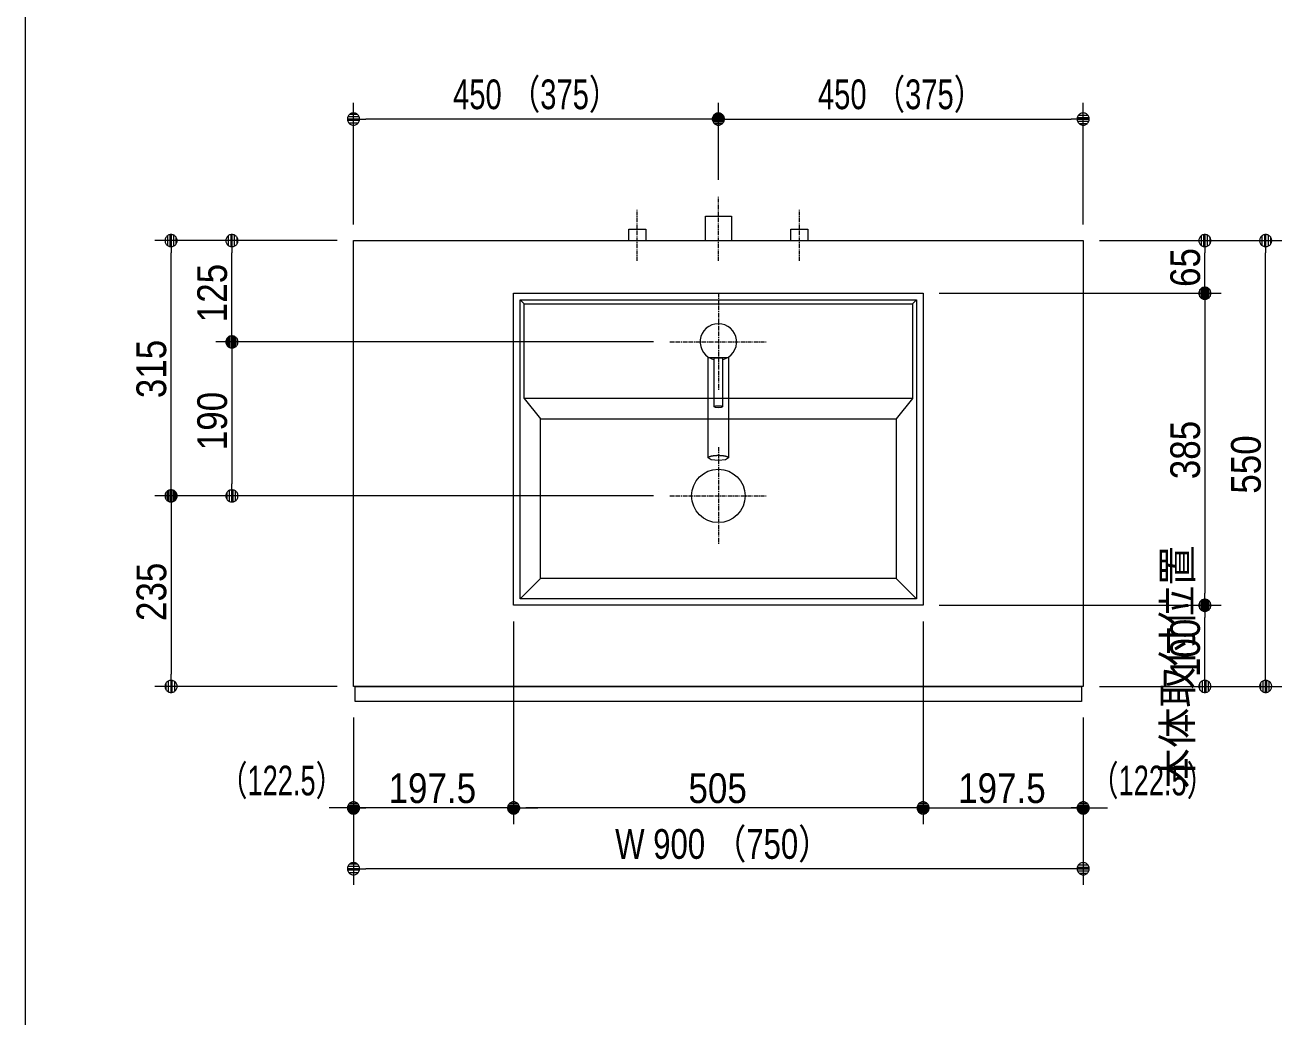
# Model space of a CAD drawing. Units: millimetres, scale not verified. Extents: x -6062 to 6062, y -3045 to 3045.
# Drawn here: x -2922 to -1372, y -778 to 446 of the extents above; entities that cross this region are included whole.
import ezdxf
from ezdxf.enums import TextEntityAlignment as Align

# ---------------------------------------------------------------- set-up
doc = ezdxf.new("R2010")
doc.units = ezdxf.units.MM
doc.header["$LTSCALE"] = 20
doc.linetypes.add('CHAIN1', pattern=[8, 5, -1, 1, -1])
for name, color, linetype, lineweight in [('0-0_1図面枠', 7, 'Continuous', 9), ('0-1_5ボウル・キャビネット', 7, 'Continuous', 9), ('0-2_2寸法-1', 7, 'Continuous', 9), ('0-3_0', 7, 'Continuous', 9), ('0-4_2寸法-2', 7, 'Continuous', 9), ('0-5_4給排水', 7, 'Continuous', 9)]:
    doc.layers.add(name, color=color, linetype=linetype, lineweight=lineweight)
doc.styles.add('ＭＳ Ｐゴシック', font='')
doc.styles.get('ＭＳ Ｐゴシック').set_extended_font_data('MS PGothic')

# ---------------------------------------------------------------- blocks, each defined once
blk = doc.blocks.new('グループ-4')
at = {"layer": '0-0_1図面枠'}
blk.add_line((-22700, 41000), (-22700, -48600), dxfattribs=at)
blk = doc.blocks.new('_Dot')
at = {"layer": '0-3_0'}
for p, q in [((-10, 0), (-20, 0)), ((9.78, 2), (-9.78, 2)), ((7.99, 6), (-7.99, 6)), ((9.16, -3.98), (-9.16, -3.98)), ((6, -7.98), (-6, -7.98))]:
    blk.add_line(p, q, dxfattribs=at)
for points in [[(10, 0), (9.92, 1.25), (9.69, 2.49), (9.3, 3.68), (8.76, 4.82), (8.09, 5.88), (7.29, 6.85), (6.37, 7.71), (5.36, 8.44), (4.26, 9.05), (3.09, 9.51), (1.87, 9.82), (0.63, 9.98), (-0.63, 9.98), (-1.87, 9.82), (-3.09, 9.51), (-4.26, 9.05), (-5.36, 8.44), (-6.37, 7.71), (-7.29, 6.85), (-8.09, 5.88), (-8.76, 4.82), (-9.3, 3.68), (-9.69, 2.49), (-9.92, 1.25), (-10, 0), (0, 0)], [(-10, 0), (-9.92, -1.25), (-9.69, -2.49), (-9.3, -3.68), (-8.76, -4.82), (-8.09, -5.88), (-7.29, -6.85), (-6.37, -7.71), (-5.36, -8.44), (-4.26, -9.05), (-3.09, -9.51), (-1.87, -9.82), (-0.63, -9.98), (0.63, -9.98), (1.87, -9.82), (3.09, -9.51), (4.26, -9.05), (5.36, -8.44), (6.37, -7.71), (7.29, -6.85), (8.09, -5.88), (8.76, -4.82), (9.3, -3.68), (9.69, -2.49), (9.92, -1.25), (10, 0), (0, 0)]]:
    blk.add_lwpolyline(points, close=True, dxfattribs=at)
blk = doc.blocks.new('グループ-32')
at = {"layer": '0-1_5ボウル・キャビネット'}
for p, q in [((-10390, 2040), (-10490, 2140)), ((-810, 2040), (-710, 2140)), ((-10390, -300), (-9990, -800)), ((-810, -300), (-1210, -800)), ((-9990, -4740), (-10490, -5240)), ((-1210, -4740), (-710, -5240))]:
    blk.add_line(p, q, dxfattribs=at)
at = {"layer": '0-1_5ボウル・キャビネット', "linetype": 'CHAIN1'}
for p, q in [((-5600, -1500), (-5600, -3900)), ((-6800, -2700), (-4400, -2700))]:
    blk.add_line(p, q, dxfattribs=at)
at = {"layer": '0-1_5ボウル・キャビネット'}
for points in [[(-10650, 2300), (-550, 2300), (-550, -5400), (-10650, -5400)], [(-10490, 2140), (-710, 2140), (-710, -5240), (-10490, -5240)], [(-10390, 2040), (-810, 2040), (-810, -300), (-10390, -300)], [(-9990, -800), (-1210, -800), (-1210, -4740), (-9990, -4740)]]:
    blk.add_lwpolyline(points, close=True, dxfattribs=at)
blk.add_circle((-5600, -2700), 660, dxfattribs=at)
blk = doc.blocks.new('グループ-52')
at = {"layer": '0-5_4給排水', "linetype": 'CHAIN1'}
for p, q in [((-5600, 2300), (-5600, -100)), ((-6800, 1100), (-4400, 1100))]:
    blk.add_line(p, q, dxfattribs=at)
at = {"layer": '0-5_4給排水'}
blk.add_line((-5375.5, 710), (-5824.5, 710), dxfattribs=at)
for points in [[(-5850, -414.9), (-5850, -363), (-5850, -311.2), (-5850, -259.3), (-5850, -207.5), (-5850, -155.6), (-5850, -103.8), (-5850, -51.9), (-5850, -0.1), (-5850, 51.8), (-5850, 103.6), (-5850, 155.5), (-5850, 207.3), (-5850, 259.2), (-5850, 311), (-5850, 362.9), (-5850, 414.7), (-5850, 466.6), (-5850, 518.4), (-5850, 570.3), (-5850, 622.1), (-5850, 674), (-5850, 725.8)], [(-5700, 311.2), (-5700, 332), (-5700, 352.8), (-5700, 373.5), (-5700, 394.3), (-5700, 415.1), (-5700, 435.9), (-5700, 456.7), (-5700, 477.5), (-5700, 498.3), (-5700, 519), (-5700, 539.8), (-5700, 560.6), (-5700, 581.4), (-5700, 602.2), (-5700, 623), (-5700, 643.8), (-5700, 664.5), (-5700, 685.3), (-5700, 706.1), (-5683.1, 710), (-5662.3, 710), (-5641.5, 710), (-5620.7, 710), (-5600, 710), (-5579.2, 710), (-5558.4, 710), (-5537.6, 710), (-5516.8, 710), (-5500, 706), (-5500, 685.2), (-5500, 664.5), (-5500, 643.7), (-5500, 622.9), (-5500, 602.1), (-5500, 581.3), (-5500, 560.5), (-5500, 539.7), (-5500, 519), (-5500, 498.2)], [(-5350, 725.8), (-5350, 674), (-5350, 622.1), (-5350, 570.3), (-5350, 518.4), (-5350, 466.6), (-5350, 414.7), (-5350, 362.9), (-5350, 311), (-5350, 259.2), (-5350, 207.3), (-5350, 155.5), (-5350, 103.6), (-5350, 51.8), (-5350, -0.1), (-5350, -51.9), (-5350, -103.8), (-5350, -155.6), (-5350, -207.5), (-5350, -259.3), (-5350, -311.2), (-5350, -363), (-5350, -414.9), (-5350, -466.7), (-5350, -518.6), (-5350, -570.4), (-5350, -622.3), (-5350, -674.1), (-5350, -726), (-5350, -777.8), (-5350, -829.7), (-5350, -881.5), (-5350, -933.4), (-5350, -985.2), (-5350, -1037.1), (-5350, -1088.9), (-5350, -1140.8), (-5350, -1192.6), (-5350, -1244.5), (-5350, -1296.3)], [(-5700, -499.5), (-5700, -478.7), (-5700, -457.9), (-5700, -437.1), (-5700, -416.3), (-5700, -395.5), (-5700, -374.8), (-5700, -354), (-5700, -333.2), (-5700, -312.4), (-5700, -291.6), (-5700, -270.8), (-5700, -250), (-5700, -229.2), (-5700, -208.5), (-5700, -187.7), (-5700, -166.9), (-5700, -146.1), (-5700, -125.3), (-5700, -104.5), (-5700, -83.7), (-5700, -63), (-5700, -42.2), (-5700, -21.4), (-5700, -0.6), (-5700, 20.2), (-5700, 41), (-5700, 61.8), (-5700, 82.5), (-5700, 103.3), (-5700, 124.1), (-5700, 144.9), (-5700, 165.7), (-5700, 186.5), (-5700, 207.3), (-5700, 228), (-5700, 248.8), (-5700, 269.6), (-5700, 290.4), (-5700, 311.2)], [(-5500, 498.2), (-5500, 477.4), (-5500, 456.6), (-5500, 435.8), (-5500, 415), (-5500, 394.2), (-5500, 373.5), (-5500, 352.7), (-5500, 331.9), (-5500, 311.1), (-5500, 290.3), (-5500, 269.5), (-5500, 248.7), (-5500, 228), (-5500, 207.2), (-5500, 186.4), (-5500, 165.6), (-5500, 144.8), (-5500, 124), (-5500, 103.2), (-5500, 82.5), (-5500, 61.7), (-5500, 40.9), (-5500, 20.1), (-5500, -0.7), (-5500, -21.5), (-5500, -42.3), (-5500, -63), (-5500, -83.8), (-5500, -104.6), (-5500, -125.4), (-5500, -146.2), (-5500, -167), (-5500, -187.8), (-5500, -208.5), (-5500, -229.3), (-5500, -250.1), (-5500, -270.9), (-5500, -291.7), (-5500, -312.5)], [(-5350, -1296.3), (-5350, -1348.2), (-5350, -1400), (-5350, -1451.9), (-5350, -1503.7), (-5350, -1555.6), (-5350, -1607.4), (-5350, -1659.3), (-5350, -1711.1), (-5350, -1763), (-5423.5, -1808.5), (-5600, -1827.3), (-5776.5, -1808.5), (-5850, -1763), (-5850, -1711.1), (-5850, -1659.3), (-5850, -1607.4), (-5850, -1555.6), (-5850, -1503.7), (-5850, -1451.9), (-5850, -1400), (-5850, -1348.2), (-5850, -1296.3), (-5850, -1244.5), (-5850, -1192.6), (-5850, -1140.8), (-5850, -1088.9), (-5850, -1037.1), (-5850, -985.2), (-5850, -933.4), (-5850, -881.5), (-5850, -829.7), (-5850, -777.8), (-5850, -726), (-5850, -674.1), (-5850, -622.3), (-5850, -570.4), (-5850, -518.6), (-5850, -466.7), (-5850, -414.9)], [(-5500, -312.5), (-5500, -333.3), (-5500, -354), (-5500, -374.8), (-5500, -395.6), (-5500, -416.4), (-5500, -437.2), (-5500, -458), (-5500, -478.8), (-5500, -499.5), (-5529.4, -517.8), (-5600.1, -525.3), (-5670.8, -517.8), (-5700, -499.5), (-5700, -499.5), (-5699.9, -498.4), (-5699.7, -497.4), (-5699.3, -496.4), (-5698.8, -495.4), (-5698.1, -494.4), (-5697.3, -493.4), (-5696.3, -492.4), (-5695.2, -491.5), (-5693.9, -490.5), (-5692.5, -489.6), (-5690.9, -488.7), (-5689.1, -487.7), (-5687.3, -486.8), (-5685.2, -485.9), (-5683.1, -485.1), (-5680.9, -484.2), (-5678.5, -483.4), (-5676, -482.6), (-5673.4, -481.9), (-5670.8, -481.2), (-5668, -480.5), (-5665, -479.8), (-5662, -479.1), (-5658.9, -478.5), (-5655.6, -478)], [(-5655.6, -478), (-5652.3, -477.4), (-5648.8, -476.9), (-5645.3, -476.4), (-5641.8, -475.9), (-5638.2, -475.5), (-5634.5, -475.2), (-5630.9, -474.8), (-5627.1, -474.5), (-5623.4, -474.3), (-5619.6, -474.1), (-5615.8, -473.9), (-5611.9, -473.8), (-5608, -473.7), (-5604, -473.6), (-5600, -473.6), (-5596, -473.6), (-5592, -473.7), (-5588.1, -473.8), (-5584.2, -473.9), (-5580.4, -474.1), (-5576.6, -474.3), (-5572.9, -474.5), (-5569.1, -474.8), (-5565.5, -475.2), (-5561.8, -475.5), (-5558.2, -475.9), (-5554.7, -476.4), (-5551.2, -476.9), (-5547.7, -477.4), (-5544.4, -478), (-5541.1, -478.5), (-5538, -479.1), (-5535, -479.8), (-5532, -480.5), (-5529.2, -481.2), (-5526.6, -481.9), (-5524, -482.6), (-5521.5, -483.4), (-5519.1, -484.2)], [(-5519.1, -484.2), (-5516.9, -485.1), (-5514.8, -485.9), (-5512.7, -486.8), (-5510.9, -487.7), (-5509.1, -488.7), (-5507.5, -489.6), (-5506.1, -490.5), (-5504.8, -491.5), (-5503.7, -492.4), (-5502.7, -493.4), (-5501.9, -494.4), (-5501.2, -495.4), (-5500.7, -496.4), (-5500.3, -497.4), (-5500.1, -498.4), (-5500, -499.5), (-5500, -499.5)], [(-5850, -1762.6), (-5849.8, -1760), (-5849.2, -1757.5), (-5848.3, -1754.9), (-5847, -1752.4), (-5845.3, -1750), (-5843.2, -1747.5), (-5840.8, -1745.1), (-5837.9, -1742.7), (-5834.7, -1740.3), (-5831.2, -1737.9), (-5827.2, -1735.6), (-5822.9, -1733.3), (-5818.2, -1731), (-5813.1, -1728.8), (-5807.7, -1726.6), (-5802.1, -1724.5), (-5796.2, -1722.5), (-5790.1, -1720.5), (-5783.6, -1718.7), (-5776.9, -1716.8), (-5769.9, -1715.1), (-5762.6, -1713.4), (-5755.1, -1711.8), (-5747.2, -1710.3), (-5739.1, -1708.9), (-5730.7, -1707.5), (-5722.1, -1706.2), (-5713.3, -1704.9), (-5704.4, -1703.8), (-5695.4, -1702.8), (-5686.3, -1701.9), (-5677.2, -1701), (-5667.9, -1700.3), (-5658.5, -1699.7), (-5649, -1699.1), (-5639.4, -1698.7), (-5629.7, -1698.4), (-5619.9, -1698.1), (-5610, -1698)], [(-5610, -1698), (-5600, -1697.9), (-5590, -1698), (-5580.1, -1698.1), (-5570.3, -1698.4), (-5560.6, -1698.7), (-5551, -1699.1), (-5541.5, -1699.7), (-5532.1, -1700.3), (-5522.8, -1701), (-5513.7, -1701.9), (-5504.6, -1702.8), (-5495.6, -1703.8), (-5486.7, -1704.9), (-5477.9, -1706.2), (-5469.3, -1707.5), (-5460.9, -1708.9), (-5452.8, -1710.3), (-5444.9, -1711.8), (-5437.4, -1713.4), (-5430.1, -1715.1), (-5423.1, -1716.8), (-5416.4, -1718.7), (-5409.9, -1720.5), (-5403.8, -1722.5), (-5397.9, -1724.5), (-5392.3, -1726.6), (-5386.9, -1728.8), (-5381.8, -1731), (-5377.1, -1733.3), (-5372.8, -1735.6), (-5368.8, -1737.9), (-5365.3, -1740.3), (-5362.1, -1742.7), (-5359.2, -1745.1), (-5356.8, -1747.5), (-5354.7, -1750), (-5353, -1752.4), (-5351.7, -1754.9), (-5350.8, -1757.5)], [(-5350.8, -1757.5), (-5350.2, -1760), (-5350, -1762.6), (-5350, -1762.6)]]:
    blk.add_lwpolyline(points, dxfattribs=at)
blk.add_arc((-5600, 1100), 450, 282.83959, 257.16469, dxfattribs=at)
blk = doc.blocks.new('グループ-63')
at = {"layer": '0-5_4給排水', "linetype": 'CHAIN1'}
blk.add_line((-5600, 3100), (-5600, 4700), dxfattribs=at)
at = {"layer": '0-5_4給排水'}
blk.add_lwpolyline([(-5920, 3600), (-5920, 4200), (-5280, 4200), (-5280, 3600)], dxfattribs=at)
blk = doc.blocks.new('止水栓_平面_W100')
at = {"layer": '0-5_4給排水', "linetype": 'CHAIN1'}
for p, q in [((-2000, -500), (-2000, 780)), ((2000, -500), (2000, 780))]:
    blk.add_line(p, q, dxfattribs=at)
at = {"layer": '0-5_4給排水'}
for points in [[(-2210, 0), (-2210, 280), (-1790, 280), (-1790, 0)], [(1790, 0), (1790, 280), (2210, 280), (2210, 0)]]:
    blk.add_lwpolyline(points, dxfattribs=at)

msp = doc.modelspace()

# ---------------------------------------------------------------- linework, layer by layer
at = {"layer": '0-1_5ボウル・キャビネット'}
for points in [[(-2517.5, 180), (-1617.5, 180), (-1617.5, -370), (-2517.5, -370)], [(-2515.5, -370), (-1619.5, -370), (-1619.5, -388.5), (-2515.5, -388.5)]]:
    msp.add_lwpolyline(points, close=True, dxfattribs=at)
at = {"layer": '0-2_2寸法-1'}
for p, q in [((-2517.5, 200), (-2517.5, 350)), ((-2067.5, 255), (-2067.5, 350)), ((-2067.5, 255), (-2067.5, 350)), ((-1617.5, 200), (-1617.5, 350)), ((-2082.51, 330), (-2502.49, 330)), ((-2052.49, 330), (-1632.51, 330)), ((-2687.5, 180), (-2762.5, 180)), ((-2537.5, 180), (-2687.5, 180)), ((-1597.5, 180), (-1447.5, 180)), ((-1447.5, 180), (-1372.5, 180)), ((-2742.5, -119.99), (-2742.5, 164.99)), ((-2667.5, 70.01), (-2667.5, 164.99)), ((-1467.5, 130.01), (-1467.5, 164.99)), ((-1392.5, -354.99), (-1392.5, 164.99)), ((-1795, 115), (-1447.5, 115)), ((-1597.5, 115), (-1447.5, 115)), ((-1467.5, 99.99), (-1467.5, -254.99)), ((-2147.5, 55), (-2687.5, 55)), ((-2147.5, 55), (-2687.5, 55)), ((-2667.5, 39.99), (-2667.5, -119.99)), ((-2687.5, -135), (-2762.5, -135)), ((-2687.5, -135), (-2762.5, -135)), ((-2147.5, -135), (-2687.5, -135)), ((-2742.5, -150.01), (-2742.5, -354.99)), ((-1795, -270), (-1447.5, -270)), ((-1597.5, -270), (-1447.5, -270)), ((-2320, -290), (-2320, -540)), ((-1815, -290), (-1815, -540)), ((-1467.5, -354.99), (-1467.5, -285.01)), ((-2537.5, -370), (-2762.5, -370)), ((-1597.5, -370), (-1447.5, -370)), ((-1447.5, -370), (-1372.5, -370)), ((-2517.5, -408.5), (-2517.5, -540)), ((-2320, -408.5), (-2320, -540)), ((-1815, -408.5), (-1815, -540)), ((-1617.5, -408.5), (-1617.5, -540)), ((-2335.01, -520), (-2502.49, -520)), ((-1830.01, -520), (-2304.99, -520)), ((-1799.99, -520), (-1632.51, -520)), ((-2517.5, -540), (-2517.5, -615)), ((-1617.5, -540), (-1617.5, -615)), ((-1632.51, -595), (-2502.49, -595))]:
    msp.add_line(p, q, dxfattribs=at)
at = {"layer": '0-4_2寸法-2'}
for p, q in [((-2517.5, -408.5), (-2517.5, -540)), ((-2320, -408.5), (-2320, -540)), ((-1815, -408.5), (-1815, -540)), ((-1617.5, -408.5), (-1617.5, -540)), ((-2532.51, -520), (-2547.51, -520)), ((-2320, -520), (-2517.5, -520)), ((-2304.99, -520), (-2289.99, -520)), ((-1830.01, -520), (-1845.01, -520)), ((-1815, -520), (-1617.5, -520)), ((-1602.49, -520), (-1587.49, -520))]:
    msp.add_line(p, q, dxfattribs=at)

# ---------------------------------------------------------------- block references
at = {"layer": '0-0_1図面枠', "xscale": 0.05, "yscale": 0.05}
msp.add_blockref('グループ-4', (-1787.5, 0), dxfattribs=at)
at = {"layer": '0-1_5ボウル・キャビネット', "xscale": 0.05, "yscale": 0.05}
msp.add_blockref('グループ-32', (-1787.5, 0), dxfattribs=at)
at = {"layer": '0-2_2寸法-1', "xscale": 0.7503418, "yscale": 0.7503418}
for p, rotation in [((-2517.5, 330), 180), ((-2067.5, 330), 180), ((-2742.5, 180), 90), ((-2667.5, 180), 90), ((-1467.5, 180), 90), ((-1392.5, 180), 90), ((-1467.5, 115), 270), ((-1467.5, 115), 90), ((-2667.5, 55), 270), ((-2667.5, 55), 90), ((-2742.5, -135), 270), ((-2667.5, -135), 270), ((-2742.5, -135), 90), ((-1467.5, -270), 270), ((-1467.5, -270), 90), ((-2742.5, -370), 270), ((-1467.5, -370), 270), ((-1392.5, -370), 270), ((-2517.5, -520), 180), ((-2320, -520), 180), ((-1815, -520), 180), ((-2517.5, -595), 180)]:
    msp.add_blockref('_Dot', p, dxfattribs=dict(at, rotation=rotation))
for p in [(-2067.5, 330), (-1617.5, 330), (-2320, -520), (-1815, -520), (-1617.5, -520), (-1617.5, -595)]:
    msp.add_blockref('_Dot', p, dxfattribs=at)
at = {"layer": '0-4_2寸法-2', "xscale": 0.7503418, "yscale": 0.7503418}
for p in [(-2517.5, -520), (-1815, -520)]:
    msp.add_blockref('_Dot', p, dxfattribs=at)
at = {"layer": '0-4_2寸法-2', "xscale": 0.7503418, "yscale": 0.7503418, "rotation": 180}
for p in [(-2320, -520), (-1617.5, -520)]:
    msp.add_blockref('_Dot', p, dxfattribs=at)
at = {"layer": '0-5_4給排水', "xscale": 0.05, "yscale": 0.05}
for name, p in [('グループ-63', (-1787.5, 0)), ('止水栓_平面_W100', (-2067.5, 180)), ('グループ-52', (-1787.5, 0))]:
    msp.add_blockref(name, p, dxfattribs=at)

# ---------------------------------------------------------------- texts
at = {"layer": '0-2_2寸法-1', "style": 'ＭＳ Ｐゴシック'}
for s, height, width, p in [('450 （375）', 36.66, 0.75, (-2394.71, 331.19)), ('450 （375）', 36.66, 0.75, (-1944.71, 331.19)), ('197.5', 36.66, 0.9, (-2474.26, -524.96)), ('505', 36.66, 0.9, (-2104.39, -524.96)), ('197.5', 36.66, 0.9, (-1771.76, -524.96)), ('W 900 （750）', 36.69, 0.8, (-2194.77, -593.81))]:
    msp.add_text(s, height=height, dxfattribs=dict(at, width=width)).set_placement(p, align=Align.BOTTOM_LEFT)
at = {"layer": '0-2_2寸法-1', "style": 'ＭＳ Ｐゴシック', "width": 0.9}
for s, p in [('65', (-1462.44, 122.81)), ('125', (-2662.54, 79.28)), ('315', (-2737.54, -14.39)), ('190', (-2662.54, -78.61)), ('385', (-1462.44, -114.39)), ('550', (-1387.54, -132.28)), ('235', (-2737.44, -289.39)), ('100', (-1462.54, -358.61))]:
    msp.add_text(s, height=36.66, rotation=90, dxfattribs=at).set_placement(p, align=Align.BOTTOM_LEFT)
at = {"layer": '0-4_2寸法-2', "style": 'ＭＳ Ｐゴシック'}
msp.add_text('本体取付位置', height=36.66, rotation=90, dxfattribs=at).set_placement((-1472.19, -496.14), align=Align.BOTTOM_LEFT)
at = {"layer": '0-4_2寸法-2', "style": 'ＭＳ Ｐゴシック', "width": 0.7}
for p in [(-2683.22, -515.51), (-1608.92, -515.51)]:
    msp.add_text('（122.5）', height=36.66, dxfattribs=at).set_placement(p, align=Align.BOTTOM_LEFT)

doc.saveas('drawing.dxf')
